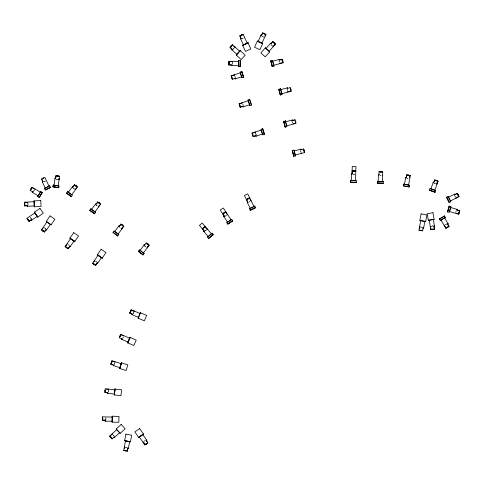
<?xml version="1.0" encoding="UTF-8"?>
<svg xmlns="http://www.w3.org/2000/svg" width="484" height="484" viewBox="0 0 484 484"><rect width="100%" height="100%" fill="white"/><g stroke="black" fill="none" stroke-linecap="round" stroke-linejoin="round"><path stroke-width="0.36" stroke-dasharray="2.42 1.81" d="M105.821 419.864L105.881 417.341M105.942 419.991L105.996 417.88M232.163 64.293L232.211 62.369M232.29 64.42L232.338 62.309M352.745 174.391L355.268 174.349M108.216 392.046L108.446 390.134M108.331 392.185L108.579 390.092M455.686 212.367L456.243 210.461M455.825 212.343L456.188 211.103M114.26 364.561L114.835 362.728M114.339 364.718L114.974 362.704M133.893 311.986L133.251 313.807M133.203 313.922L134.032 311.98M122.7 338.395L123.22 337.179M122.767 338.558L123.341 337.227M33.414 191.47L34.406 189.825M33.456 191.646L34.552 189.837M69.49 245.448L68.329 244.801M96.262 205.18L97.405 205.869M234.286 47.722L233.076 49.229M232.992 49.32L233.972 48.249M205.041 230.874L206.511 229.634M205.028 231.049L206.644 229.688M144.214 441.19L145.412 440.373M144.341 441.263L145.381 440.549M31.097 219.04L31.424 218.816M226.24 215.441L225.199 216.269M225.096 216.342L226.839 215.198M445.516 224.534L446.768 223.808M445.056 224.939L446.726 223.977M454.627 195.566L454.99 195.385M248.546 202.149L249.732 201.562M248.492 202.318L249.786 201.671M43.675 181.736L45.417 180.919M43.614 181.905L45.526 181.004M241.915 38.641L243.119 38.091M241.855 38.811L243.174 38.206M255.824 134.885L256.205 134.764M431.196 226.167L433.277 225.792M431.28 226.276L433.15 225.816M28.024 204.98L27.812 203.062M103.733 419.809L105.948 419.864M379.668 175.123L380.993 175.166M379.662 175.25L380.987 175.293M352.618 174.391L354.73 174.458M56.211 179.134L58.11 179.425M56.065 179.243L58.159 179.558M420.542 226.942L422.623 227.317M420.584 227.075L422.478 227.419M125.283 447.198L127.359 447.585M125.32 447.337L127.213 447.688M406.953 178.348L408.133 178.566M406.681 178.427L408.109 178.693M434.221 183.321L436.03 183.974M434.172 183.442L435.425 183.89M261.923 36.233L263.671 37.044M261.753 36.3L263.677 37.183M33.178 191.331L33.517 191.537M95.324 260.973L97.042 262.153M95.772 261.433L96.764 262.116M44.189 227.601L45.932 228.799M44.171 227.74L45.756 228.829M68.401 244.698L69.593 245.521M73.211 187.98L74.633 189.032M73.036 188.01L74.633 189.196M96.165 205.101L97.326 205.966M144.855 246.102L145.92 246.894M119.421 227.323L120.486 228.109M144.68 246.126L145.841 246.991M271.131 44.601L272.117 45.484M270.949 44.613L272.498 46.004M113.274 435.007L114.254 436.078M113.183 435.092L114.079 436.072M30.304 217.177L31.496 218.919M30.238 217.298L31.321 218.889M454.742 195.506L455.335 196.692M454.573 195.451L455.22 196.752M43.56 181.488L43.729 181.851M255.606 132.87L256.248 134.885M255.322 132.398L256.09 134.806M234.928 76.254L235.369 77.64M234.807 76.297L235.212 77.555M242.895 104.193L243.337 105.579M242.774 104.229L243.18 105.494M287.163 89.237L287.502 90.52M287.042 89.274L287.381 90.55M279.111 60.802L279.443 62.085M278.984 60.833L279.322 62.115M300.631 150.56L301.121 152.418M300.479 150.47L301.018 152.508M292.027 121.393L292.517 123.251M291.87 121.302L292.409 123.341M27.903 202.33L28.03 205.107"/><path stroke-width="0.73" d="M102.517 420.517L102.608 416.839M105.107 420.584L105.095 421.104L112.185 421.28M105.179 421.11L105.191 420.499L102.523 420.433M105.512 421.116L105.53 420.59L102.439 420.517L102.529 416.839L112.288 417.075M112.24 422.121L112.312 416.234M228.865 64.947L228.956 61.268M231.86 65.546L231.872 65.019L228.781 64.947L228.871 61.262L238.636 61.504M232.223 61.77L232.235 61.347M238.509 66.55L238.654 60.663M240.028 66.586L240.167 60.7M240.167 66.592L240.312 60.706M378.204 181.482L378.428 174.391L378.948 174.403M382.408 181.615L382.717 171.85L379.032 171.735L378.936 174.827L378.415 174.809M351.275 180.623L351.511 173.532L352.031 173.55M352.207 170.967L352.116 173.635L351.505 173.617M355.48 180.762L355.952 166.556L352.267 166.436L352.019 173.968L351.493 173.95M356.26 182.516L356.321 180.647L350.44 180.453L350.374 182.323L356.26 182.516L350.38 182.25M107.442 392.699L107.381 393.22L114.424 394.061L114.327 394.896M107.46 393.226L107.533 392.627L104.883 392.306M107.799 393.268L107.859 392.748L104.792 392.379L105.228 388.725L114.926 389.88M108.519 389.541L108.567 389.124M114.593 392.669L115.023 389.045M114.399 394.902L115.095 389.057M56.053 175.795L55.654 178.433L55.055 178.342M58.812 179.655L59.042 178.142M58.165 185.904L59.623 176.249L55.987 175.698L55.521 178.753L55.001 178.675M420.711 220.595L418.981 230.209L422.605 230.862L423.155 227.819L423.669 227.91M419.616 228.333L419.888 226.827M424.849 221.339L423.597 228.327L423.076 228.23M125.483 440.857L123.704 450.459L127.322 451.13L127.885 448.087L128.405 448.184M124.352 448.583L124.63 447.077M127.256 451.034L127.746 448.408L128.339 448.517M404.412 184.386L405.719 177.41L406.233 177.507M406.79 174.978L406.3 177.604L405.701 177.489M407.322 175.68L407.449 175.014M409.682 177.489L409.682 176.122M408.544 185.154L410.341 175.559L406.723 174.881L406.155 177.918L405.64 177.822M409.053 187.012L409.397 185.172L403.614 184.089L403.269 185.929L409.071 186.939M447.567 211.865L449.219 206.214M447.706 211.907L449.358 206.257M450.81 206.68L449.394 211.526L458.765 214.267L459.8 210.734L456.836 209.862L456.981 209.36M457.301 209.457L457.132 210.038L459.697 210.788M457.235 209.983L457.386 209.475L450.574 207.485M458.687 214.243L459.721 210.709M110.909 364.277L112.016 360.768M112.336 361.306L114.478 361.851M113.619 365.68L113.776 365.184L110.83 364.252L111.937 360.743L121.248 363.678L119.73 368.493M115.017 362.153L115.144 361.754M119.802 368.512L121.569 362.897M434.717 180.012L433.809 182.522L433.24 182.317M436.822 183.545L437.5 181.645M436.713 184.216L437.663 181.573M434.82 190.339L438.129 181.155L434.662 179.903L433.616 182.813L433.126 182.637M129.827 313.148L131.273 309.766M131.606 310.498L134.292 311.369M132.205 314.164L131.999 314.648L138.527 317.431M132.078 314.679L132.32 314.122L129.857 313.069M132.386 314.812L132.592 314.328L129.748 313.118L131.194 309.73L140.178 313.559M134.122 311.436L134.292 311.049M138.2 318.206L140.511 312.791M119.391 337.771L120.849 334.396M121.768 338.8L121.563 339.278L128.078 342.085M121.635 339.314L121.877 338.752M121.95 339.447L122.156 338.963L119.318 337.741L120.77 334.359L129.742 338.225M123.698 336.077L123.862 335.69M127.746 342.86L130.075 337.451M127.812 342.89L130.142 337.481M258.093 41.515L261.07 35.078L261.548 35.296M262.709 32.985L261.584 35.405L261.033 35.151M263.048 33.795L263.332 33.178M264.893 36.125L265.51 34.794M261.911 43.282L266.006 34.418L262.667 32.87L261.366 35.677L260.894 35.459M30.22 190.4L32.132 187.254M32.355 188.028L33.638 188.506M32.434 191.743L32.162 192.19L38.236 195.863M32.234 192.233L32.549 191.712M32.525 192.408L32.797 191.96L30.153 190.357L32.059 187.211L40.414 192.269M34.721 189.311L34.939 188.954M37.8 196.583L40.85 191.549M39.095 197.369L42.144 192.329M39.277 197.478L42.326 192.444L40.723 191.476L37.673 196.51L39.277 197.478L42.265 192.408M46.639 229.773L46.21 229.47L44.461 232.024L41.424 229.936L46.954 221.89M41.981 229.646L43.227 227.831M43.85 231.6L44.238 231.043M44.437 231.903L45.95 229.706L46.452 230.051M50.421 224.267L46.404 230.118L45.974 229.821M65.642 246.374L66.477 245.158M65.818 246.338L66.58 245.231M68.099 248.631L69.611 246.429L70.065 246.84L74.088 240.996M98.064 255.243L92.535 263.29L95.566 265.377L97.32 262.83L97.75 263.127M93.884 261.844L94.755 260.58M95.548 265.262L97.06 263.06L97.556 263.405M101.531 257.627L97.514 263.471L97.078 263.175M68.28 192.293L72.515 186.594L72.933 186.909M74.542 184.882L72.951 187.024L72.461 186.661M74.711 185.747L75.117 185.203M75.165 189.589L76.496 187.792M91.506 209.463L95.741 203.77L96.177 204.2L97.768 202.052M98.391 206.759L99.722 204.962M114.666 231.606L118.895 225.913L119.318 226.222M120.927 224.195L119.336 226.343L118.846 225.98M121.097 225.066L121.502 224.522M121.551 228.902L123.196 226.464M118.042 234.117L123.868 226.276L120.909 224.08L119.064 226.56L118.647 226.246M117.685 236.004L118.804 234.498L114.079 230.989L112.96 232.495L117.727 235.944M140.027 250.488L144.256 244.795L144.674 245.104M146.458 243.948L146.858 243.404M147.281 247.07L148.08 245.987M147.342 247.191L148.661 245.424M143.403 252.999L149.223 245.158L146.271 242.962L144.426 245.442L144.002 245.128M143.046 254.887L144.159 253.38L139.434 249.871L138.315 251.377L143.046 254.887L138.363 251.317M265.916 48.521L270.653 43.245L271.04 43.59M272.837 41.721L271.052 43.711L270.598 43.306M272.922 42.604L273.375 42.096M273.018 46.464L274.979 44.28M269.043 51.334L275.565 44.062L272.825 41.606L270.762 43.905L270.374 43.554M230.069 47.462L232.562 44.752M231.975 49.217L231.618 49.598L236.845 54.402M231.679 49.658L232.09 49.211L230.124 47.402M231.927 49.882L232.284 49.501L230.009 47.408L232.501 44.697L239.689 51.304M234.692 47.281L234.976 46.972M236.271 55.025L238.739 52.339M236.325 55.073L240.312 50.735M116.807 429.574L109.608 436.175L112.094 438.885L114.375 436.798L114.726 437.185M110.213 436.017L112.379 434.033M119.651 432.678L114.418 437.469L114.067 437.082M202.306 228.781L205.119 226.403M202.36 228.841L205.174 226.47M205.137 227.274L207.146 229.259M208.211 236.579L203.631 231.158L204.03 230.82M203.685 231.219L204.151 230.826L202.427 228.787M203.903 231.479L204.302 231.14L199.438 225.387L202.251 223.009L211.423 233.863M206.971 229.247L207.291 228.974M207.569 237.118L212.065 233.318M208.543 238.279L213.045 234.474M208.64 238.388L213.135 234.589M138.593 437.354L143.445 434.021M138.636 437.415L139.325 436.937L144.861 444.99L147.892 442.902L146.144 440.355L146.573 440.059M139.906 436.544L142.217 434.953M143.488 434.081L142.792 434.553L146.815 440.404L146.38 440.7M146.767 440.337L146.265 440.682L147.777 442.884M144.928 444.118L143.125 441.94M144.813 444.917L147.844 442.836M26.88 218.351L34.951 212.851L34.473 212.155M28.979 221.279L31.182 219.772L31.527 220.274M28.955 221.394L31.508 219.651L31.805 220.087M222.67 213.759L225.744 211.738M222.713 213.825L225.792 211.804M224.134 215.991L223.699 216.275L227.595 222.21M223.741 216.348L224.249 216.015L222.785 213.783M223.929 216.626L224.364 216.342L220.226 210.044L223.305 208.023L231.11 219.899M227.244 214.781L227.595 214.551M226.887 222.67L231.812 219.44M227.722 223.935L232.641 220.704M227.801 224.056L232.719 220.825M439.411 218.895L444.512 215.949M439.484 219.022L444.578 216.076M440.24 220.335L445.341 217.383M444.173 225.453L444.542 225.242M447.954 223.584L447.5 223.844L449.049 226.518L445.861 228.363L440.972 219.911M448.124 223.874L447.597 224.177L448.934 226.494M447.712 224.207L448.166 223.947L444.608 217.806M449.007 226.452L445.818 228.291M448.456 197.248L454.797 194.072L455.033 194.538M457.386 193.455L454.996 194.653L454.724 194.108M455.819 197.932L458.445 196.619M450.338 201.005L459.068 196.637L457.422 193.34L454.657 194.725L454.422 194.259M246.386 199.468L249.677 197.823M246.423 199.541L249.72 197.902M247.294 202.469L247.766 202.233L244.402 195.488L247.699 193.848L254.039 206.565M250.803 201.023L251.184 200.836M249.52 208.816L254.79 206.19M250.198 210.171L255.467 207.545M250.258 210.298L255.528 207.672M42.713 181.421L42.235 181.645L45.26 188.064M42.271 181.724L42.822 181.464L41.684 179.044M42.417 182.026L42.888 181.802L41.576 179.007L44.903 177.44L49.065 186.273L44.498 188.427M45.139 189.795L50.469 187.29M45.2 189.928L50.53 187.417M239.87 35.973L243.21 34.431M240.953 38.321L240.481 38.545L243.452 44.988L242.69 45.339M240.512 38.617L241.068 38.363L239.949 35.937M240.657 38.926L241.129 38.708L239.834 35.901L243.18 34.358L247.27 43.221M244.208 37.589L244.589 37.413M244.087 44.691L248.038 42.87M242.72 45.405L248.068 42.937M241.806 71.481L240.022 72.049L241.812 77.658L243.597 77.089L241.806 71.481L243.525 77.107M232.393 75.673L234.522 74.996M232.526 75.764L234.444 75.153L234.316 74.754M241.691 76.811L234.934 78.971L234.825 78.366M249.774 99.414L247.989 99.988L249.78 105.597L251.565 105.028L249.702 99.438M248.383 100.745L239.078 103.715L240.197 107.218L243.143 106.28L243.301 106.782M239.689 103.824L242.49 102.935M239.973 106.516L240.621 106.311M240.252 107.115L242.793 106.305L242.98 106.879M249.659 104.75L242.901 106.91L242.738 106.407M262.685 128.726L260.9 129.295L262.691 134.903L264.476 134.334L262.685 128.726L264.403 134.358M253.271 132.918L255.401 132.241M253.162 136.421L255.703 135.611L255.891 136.192M282.111 59.332L279.534 60.016L279.377 59.423M281.706 60.113L282.36 59.943M279.661 63.398L282.505 62.642M273.672 65.286L283.116 62.787L282.172 59.23L279.183 60.016L279.05 59.514M272.214 66.538L274.023 66.06L272.522 60.367L270.707 60.845L272.214 66.538L270.78 60.827M280.653 89.655L287.514 87.84L287.647 88.348M287.72 91.833L289.849 91.27M281.73 93.721L291.168 91.228L290.231 87.665L287.242 88.457L287.109 87.949M285.512 121.805L292.372 119.996L292.505 120.498M295.028 119.923L292.451 120.601L292.294 120.014M293.292 123.795L295.421 123.232M295.192 155.037L304.636 152.545L303.698 148.987L300.709 149.774L300.576 149.266M428.31 220.232L434.124 219.27M430.276 226.458L430.687 226.385M434.463 225.992L433.948 226.082L434.493 229.126L430.869 229.767L429.151 220.153M434.523 226.318L433.924 226.427L434.396 229.059M434.021 226.494L434.541 226.403L433.295 219.415M430.851 229.688L434.475 229.041M34.158 201.743L24.4 202.203L24.575 205.881L27.661 205.736L27.685 206.257M27.164 202.366L24.968 202.596M25.767 202.56L27.11 202.493M24.539 205.143L25.216 205.113M24.654 205.791L27.322 205.67L27.346 206.275M34.352 205.942L27.267 206.281L27.243 205.754M232.356 61.643L229.537 61.704M228.799 64.209L229.476 64.227M228.865 64.862L231.54 64.929L231.437 65.534L238.533 65.709M102.457 419.779L103.134 419.797M379.032 171.82L382.711 171.935M378.421 174.47L379.032 174.494M382.191 175.202L382.608 175.214M377.363 181.458L383.249 181.639M381.773 181.663L383.243 181.712M377.314 182.97L383.201 183.152M377.308 183.109L383.195 183.297M352.122 170.882L355.8 171.003M352.122 170.961L355.8 171.082M350.434 180.593L356.321 180.792M350.434 180.665L351.904 180.713M350.386 182.105L356.266 182.305M106.438 389.166L108.531 389.414M104.877 391.647L105.548 391.731M55.969 175.783L59.611 176.333M55.587 178.336L55.067 178.257L54.002 185.275L58.994 186.031M58.703 179.51L59.121 179.576M52.95 186.649L58.77 187.526M52.925 186.788L58.745 187.671M419.894 220.377L425.69 221.418M419.58 226.899L419.991 226.972M423.01 228.133L423.609 228.242M418.999 230.124L422.623 230.777M124.672 440.628L130.462 441.704M124.654 440.7L128.932 441.493M130.444 441.777L129.621 441.62L128.327 448.595L127.812 448.505M124.315 447.149L124.733 447.228M123.716 450.374L127.34 451.046M406.711 174.96L410.329 175.638M403.583 184.229L409.373 185.311M403.571 184.301L405.017 184.567M403.305 185.717L409.095 186.8M458.941 211.248L459.594 211.441M458.233 213.668L456.206 213.208M111.048 363.551L111.695 363.756M110.933 364.198L113.48 365.003L113.22 365.553L119.984 367.689M434.638 179.981L438.099 181.228M433.761 182.42L433.265 182.238L430.863 188.917L430.07 188.633M431.522 189.153L435.612 190.623M429.556 190.055L435.098 192.051M429.508 190.194L435.049 192.184M130.039 312.44L130.662 312.706M121.163 334.849L123.19 335.721M262.63 32.948L265.97 34.491M257.331 41.164L262.673 43.633M257.3 41.231L262.643 43.699M97.411 254.705L102.263 258.045M97.369 254.766L102.227 258.099M46.307 221.351L51.116 224.745M69.968 238.074L74.82 241.407M69.926 238.134L70.622 238.612L65.086 246.658L68.123 248.746L69.871 246.199L70.307 246.495M71.196 239.005L74.778 241.468M94.441 260.519L94.785 260.755M66.992 243.888L67.343 244.124M92.583 263.223L95.614 265.311M41.473 229.87L44.504 231.951M65.134 246.592L68.171 248.673M97.701 202.003L100.66 204.2M74.475 184.834L77.434 187.03M72.261 186.933L72.685 187.248L74.524 184.767L77.482 186.963L71.656 194.804L67.609 191.791M95.487 204.109L95.911 204.417L97.75 201.937L100.708 204.133L94.888 211.974L95.56 212.476M98.367 206.583L98.7 206.831M75.135 189.413L75.474 189.661M120.861 224.146L123.813 226.343M146.216 243.028L149.175 245.225M144.208 244.862L144.692 245.225M121.52 228.726L121.859 228.974M146.882 247.608L147.215 247.856M90.835 208.961L93.763 211.139M94.338 211.653L95.517 212.53M89.933 210.177L94.658 213.686M66.707 193.007L71.432 196.516M89.843 210.292L94.574 213.807M66.617 193.122L71.348 196.631M113.988 231.104L118.719 234.619M139.35 249.986L144.075 253.501M113.087 232.32L117.818 235.829M138.448 251.202L143.173 254.711M272.77 41.666L275.511 44.123M273.006 46.289L273.321 46.567M265.238 48.013L269.673 51.897M233.79 46.282L234.873 47.275M230.505 46.863L231.007 47.323M116.239 428.957L120.274 433.247M112.088 433.9L112.373 434.209M114.067 436.967L114.478 437.415M109.668 436.114L112.155 438.831M143.3 441.977L144.063 443.084M34.533 212.113L37.855 216.977M35.344 213.426L36.923 215.743M37.794 217.02L37.316 216.324L31.46 220.323L31.164 219.887M26.953 218.308L29.022 221.345M225.804 212.361L227.014 214.2M444.475 215.888L445.413 217.51L440.313 220.456L439.375 218.835M444.366 225.193L445.486 227.129M457.35 193.382L458.995 196.673M455.874 197.762L456.061 198.144M448.075 196.492L450.713 201.761M446.726 197.169L449.364 202.439M446.593 197.236L449.231 202.5M249.992 199.106L250.645 200.424M246.495 199.505L247.687 201.895L247.106 202.094L250.27 208.441M240.506 35.592L240.79 36.203M262.479 128.792L264.27 134.401M241.601 71.541L243.392 77.156M249.569 99.48L251.359 105.095M241.946 77.615L240.415 72.806L231.11 75.776L232.229 79.279L235.176 78.341L235.333 78.844M248.123 99.94L249.913 105.554M255.195 131.999L255.322 132.398M256.211 136.089L256.054 135.587L253.108 136.53L251.989 133.021L261.293 130.051L262.57 134.062L255.812 136.216L255.649 135.714M252.067 132.997L253.186 136.506M231.189 75.752L232.308 79.255M239.156 103.685L240.276 107.194M290.152 87.689L291.09 91.246M282.093 59.248L283.031 62.811M287.435 87.864L287.587 88.451M303.613 149.005L304.557 152.563M279.589 59.913L279.456 59.405L272.595 61.214L272.383 60.403M287.811 91.676L287.919 92.087M279.752 63.241L279.861 63.646M301.115 149.665L300.981 149.163L294.121 150.972L295.409 155.854M300.903 149.181L301.054 149.768M301.278 152.998L301.381 153.404M291.967 120.099L292.1 120.607L295.089 119.82L296.033 123.378L286.589 125.87L285.3 120.994M280.442 88.838L281.942 94.531M272.776 61.891L273.883 66.096M278.978 89.225L280.478 94.918M278.838 89.262L280.339 94.955M270.919 60.79L272.425 66.483M294.962 154.45L295.337 155.872M285.227 121.012L285.602 122.434M292.445 150.548L293.945 156.241M292.3 150.584L293.806 156.278M283.836 121.381L285.342 127.074M283.697 121.417L285.203 127.11M430.802 227.728L431.056 229.174M34.189 200.902L34.394 206.783M24.484 202.197L24.654 205.875M102.838 418.279L102.82 419.005L102.197 418.63L102.838 418.279M112.167 416.228L112.022 422.115L118.84 422.284L118.985 416.397L112.167 416.228M229.18 62.708L229.168 63.434L228.545 63.059L229.18 62.708M238.509 60.657L238.37 66.544L240.239 66.592L240.385 60.706L238.509 60.657M377.369 181.312L377.308 183.182L383.195 183.369L383.255 181.494L377.369 181.312M247.941 198.373L247.899 199.099L248.552 198.773L247.941 198.373M42.804 230.463L42.743 231.189L43.403 230.874L42.804 230.463M66.465 247.185L66.411 247.911L67.064 247.596L66.465 247.185M93.914 263.816L93.854 264.542L94.513 264.234L93.914 263.816M43.155 177.949L43.094 178.675L43.754 178.36L43.155 177.949M241.425 34.848L241.359 35.574L242.018 35.271L241.425 34.848M76.206 185.662L76.121 186.382L75.54 185.947L76.206 185.662M99.432 202.832L99.353 203.552L98.766 203.123L99.432 202.832M122.591 224.975L122.506 225.695L121.926 225.26L122.591 224.975M147.947 243.857L147.868 244.577L147.281 244.142L147.947 243.857M105.397 390.189L105.312 390.915L104.732 390.479L105.397 390.189M114.877 389.027L114.182 394.877L120.952 395.682L121.653 389.838L114.877 389.027M53.198 185.009L52.913 186.86L58.739 187.738L59.018 185.886L53.198 185.009M421.068 213.88L419.858 220.589L425.654 221.63L426.864 214.92L421.068 213.88M125.87 434.136L124.63 440.845L130.42 441.916L131.66 435.213L125.87 434.136M274.416 42.652L274.271 43.36L273.726 42.876L274.416 42.652M449.152 206.196L447.494 211.847L449.297 212.373L450.949 206.722L449.152 206.196M459.044 212.089L458.838 212.791L459.546 212.621L459.044 212.089M111.834 362.214L111.616 362.909L111.12 362.371L111.834 362.214M121.363 362.831L119.596 368.451L126.1 370.502L127.867 364.882L121.363 362.831M110.83 436.998L110.612 437.693L111.326 437.536L110.83 436.998M430.119 188.494L429.483 190.26L435.025 192.251L435.661 190.49L430.119 188.494M432.932 229.053L432.69 229.737L432.218 229.18L432.932 229.053M130.952 311.188L130.662 311.853L130.226 311.272L130.952 311.188M140.378 312.731L138.067 318.145L144.341 320.825L146.646 315.405L140.378 312.731M120.522 335.811L120.238 336.483L119.802 335.902L120.522 335.811M129.942 337.396L127.613 342.799L133.874 345.497L136.204 340.089L129.942 337.396M257.391 41.031L254.53 47.226L259.872 49.695L262.733 43.506L257.391 41.031M27.975 219.343L27.661 220.002L28.387 219.942L27.975 219.343M31.611 188.615L31.236 189.238L30.885 188.597L31.611 188.615M380.926 171.511L380.539 172.129L381.271 172.153L380.926 171.511M354.016 170.658L353.629 171.276L354.355 171.3L354.016 170.658M458.517 194.901L458.118 195.506L457.791 194.858L458.517 194.901M50.046 215.906L46.18 221.527L51.032 224.866L54.898 219.246L50.046 215.906M73.707 232.635L69.847 238.255L74.699 241.589L78.559 235.968L73.707 232.635M101.15 249.266L97.29 254.887L102.142 258.22L106.008 252.6L101.15 249.266M67.693 191.676L66.574 193.183L71.305 196.692L72.418 195.185L67.693 191.676M90.919 208.846L89.8 210.352L94.531 213.861L95.644 212.361L90.919 208.846M57.886 175.698L57.433 176.267L58.153 176.376L57.886 175.698M421.171 230.251L420.705 230.808L420.457 230.124L421.171 230.251M125.894 450.513L125.423 451.064L125.174 450.38L125.894 450.513M408.629 174.948L408.151 175.498L408.871 175.631L408.629 174.948M265.383 47.855L260.828 52.931L265.214 56.864L269.769 51.788L265.383 47.855M231.872 77.035L231.382 77.573L232.096 77.73L231.872 77.035M239.84 104.974L239.35 105.512L240.064 105.669L239.84 104.974M252.751 134.28L252.261 134.824L252.975 134.975L252.751 134.28M231.782 45.986L231.292 46.525L231.074 45.829L231.782 45.986M240.155 50.59L236.168 54.922L241.189 59.538L245.17 55.206L240.155 50.59M282.928 60.978L282.414 61.492L282.226 60.784L282.928 60.978M290.987 89.413L290.467 89.927L290.285 89.225L290.987 89.413M295.845 121.563L295.331 122.077L295.143 121.375L295.845 121.563M304.454 150.73L303.934 151.244L303.752 150.542L304.454 150.73M121.163 424.444L116.136 429.054L120.111 433.392L125.138 428.788L121.163 424.444M204.248 227.595L203.691 228.061L203.564 227.347L204.248 227.595M211.974 233.209L207.473 237.009L208.683 238.443L213.184 234.643L211.974 233.209M436.532 180.272L435.975 180.744L436.659 180.992L436.532 180.272M264.494 33.402L263.901 33.819L264.56 34.128L264.494 33.402M139.707 428.576L134.855 431.916L138.714 437.536L143.566 434.196L139.707 428.576M146.446 443.477L145.847 443.889L146.501 444.203L146.446 443.477M39.99 208.392L34.358 212.234L37.673 217.098L43.306 213.256L39.99 208.392M224.739 212.815L224.128 213.214L224.086 212.488L224.739 212.815M231.733 219.319L226.808 222.549L227.837 224.116L232.762 220.886L231.733 219.319M24.811 203.619L24.2 204.012L24.847 204.345L24.811 203.619M447.561 226.984L446.932 227.347L447.561 227.71L447.561 226.984M448.208 196.431L446.532 197.266L449.17 202.536L450.84 201.695L448.208 196.431M254.723 206.063L249.454 208.689L250.295 210.365L255.564 207.739L254.723 206.063M49.761 185.789L44.437 188.294L45.236 189.988L50.56 187.483L49.761 185.789M247.977 42.737L242.629 45.206L245.485 51.401L250.833 48.932L247.977 42.737M280.581 88.802L278.766 89.28L280.272 94.973L282.081 94.495L280.581 88.802M285.439 120.958L283.624 121.436L285.13 127.129L286.939 126.651L285.439 120.958M294.042 150.125L292.233 150.603L293.74 156.296L295.549 155.818L294.042 150.125M432.95 212.7L427.154 213.728L428.352 220.444L434.148 219.409L432.95 212.7M40.783 200.588L33.971 200.908L34.249 206.789L41.061 206.468L40.783 200.588"/></g></svg>
